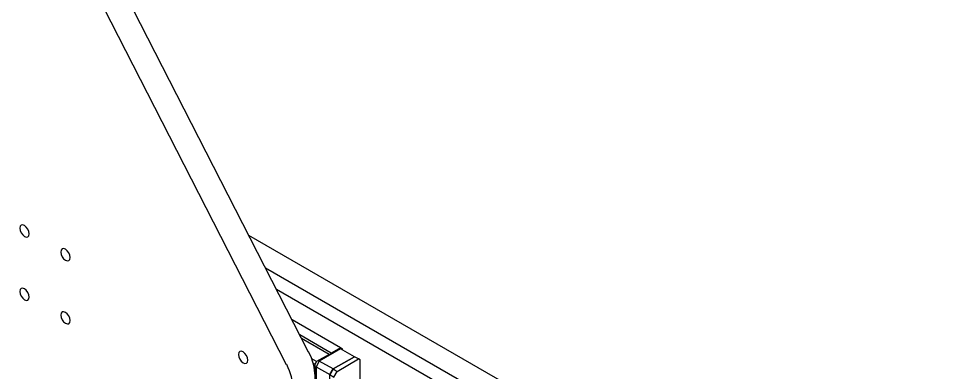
# Model space of a CAD drawing. Extents: x 23 to 317, y -101 to 289.
# Drawn here: x 110.6 to 168.2, y 72.5 to 94.1 of the extents above; entities that cross this region are included whole.
import ezdxf

# ---------------------------------------------------------------- set-up
doc = ezdxf.new("R2010")
doc.units = 0
doc.layers.get('0').update_dxf_attribs({"linetype": 'CONTINUOUS'})

msp = doc.modelspace()

# ---------------------------------------------------------------- linework, layer by layer
at = {"color": 7}
for points in [[(128.31325, 73.75323), (110.872768, 107.853725)], [(126.977447, 72.972761), (109.536965, 107.073256)], [(124.651049, 80.912533), (171.118978, 54.091413)], [(125.686671, 78.901324), (170.068346, 53.280925)], [(126.347068, 77.595539), (169.017715, 52.950727)], [(130.384495, 73.888311), (130.384495, 73.948347), (130.279432, 74.008383), (127.307646, 75.734421)], [(129.709089, 73.678185), (127.787934, 74.803861)], [(129.574008, 73.60314), (127.892998, 74.578726)], [(129.814152, 72.717607), (131.119937, 73.468059), (130.279432, 73.948347), (128.973647, 73.197896)], [(130.279432, 74.008383), (129.709089, 73.678185)], [(129.574008, 73.60314), (128.808548, 73.167878), (128.508367, 73.332977)], [(128.808548, 73.167878), (128.703485, 72.98777), (128.598422, 73.047806)], [(128.973647, 73.197896), (128.77853, 72.852689), (129.619035, 72.3724), (129.814152, 72.717607), (128.973647, 73.197896)], [(131.119937, 73.468059), (129.814152, 72.717607), (130.069306, 72.567517), (131.37509, 73.332977), (131.119937, 73.468059)], [(131.270027, 71.877102), (131.465145, 71.997174), (131.465145, 73.272941), (131.37509, 73.332977)], [(128.703485, 72.98777), (128.703485, 71.727012), (128.77853, 71.696994), (128.77853, 69.385605), (128.703485, 69.415623)], [(128.77853, 72.852689), (128.77853, 68.214901), (129.619035, 67.734613), (129.619035, 72.3724)], [(129.814152, 72.717607), (129.619035, 72.3724), (129.859179, 72.22231), (130.069306, 72.567517)]]:
    msp.add_lwpolyline(points, dxfattribs=at)
for points in [[(110.936853, 81.495187), (110.777583, 81.589359), (110.650016, 81.515714), (110.651924, 81.330696)], [(110.651924, 81.330696), (110.653832, 81.145677), (110.784493, 80.919349), (110.943764, 80.825176)], [(111.228693, 80.989668), (111.226785, 81.174686), (111.096124, 81.401015), (110.936853, 81.495187)], [(110.943764, 80.825176), (111.103034, 80.731004), (111.230601, 80.804649), (111.228693, 80.989668)], [(113.44336, 80.039312), (113.28409, 80.133484), (113.156522, 80.059839), (113.158431, 79.874821)], [(113.735199, 79.533793), (113.733291, 79.718811), (113.60263, 79.94514), (113.44336, 80.039312)], [(113.158431, 79.874821), (113.160339, 79.689802), (113.291, 79.463474), (113.45027, 79.369301)], [(113.45027, 79.369301), (113.60954, 79.275129), (113.737107, 79.348774), (113.735199, 79.533793)], [(110.936853, 77.62286), (110.777583, 77.717032), (110.650016, 77.643387), (110.651924, 77.458368)], [(110.651924, 77.458368), (110.653832, 77.27335), (110.784493, 77.047021), (110.943764, 76.952849)], [(111.228693, 77.11734), (111.226785, 77.302359), (111.096124, 77.528687), (110.936853, 77.62286)], [(110.943764, 76.952849), (111.103034, 76.858677), (111.230601, 76.932322), (111.228693, 77.11734)], [(113.44336, 76.181994), (113.28409, 76.276166), (113.156522, 76.202521), (113.158431, 76.017502)], [(113.158431, 76.017502), (113.160339, 75.832484), (113.291, 75.606155), (113.45027, 75.511983)], [(113.735199, 75.676474), (113.733291, 75.861493), (113.60263, 76.087821), (113.44336, 76.181994)], [(113.45027, 75.511983), (113.60954, 75.417811), (113.737107, 75.491456), (113.735199, 75.676474)], [(124.309891, 73.765542), (124.150621, 73.859714), (124.023054, 73.786068), (124.024962, 73.60105)], [(124.60173, 73.260022), (124.599822, 73.44504), (124.469161, 73.671369), (124.309891, 73.765542)], [(128.712519, 72.298021), (128.7116, 72.751274), (128.572571, 73.270174), (128.319853, 73.763585)], [(124.024962, 73.60105), (124.02687, 73.416032), (124.157531, 73.189703), (124.316801, 73.09553)], [(124.316801, 73.09553), (124.476071, 73.001358), (124.603639, 73.075003), (124.60173, 73.260022)], [(129.592571, 73.623974), (129.608292, 73.609113), (129.632577, 73.608713), (129.658122, 73.622895)], [(129.658122, 73.622895), (129.683667, 73.637077), (129.707489, 73.664185), (129.722422, 73.696065)], [(127.376717, 71.517552), (127.375797, 71.970805), (127.236769, 72.489705), (126.98405, 72.983116)]]:
    msp.add_open_spline(points, degree=3, dxfattribs=at)

doc.saveas('drawing.dxf')
